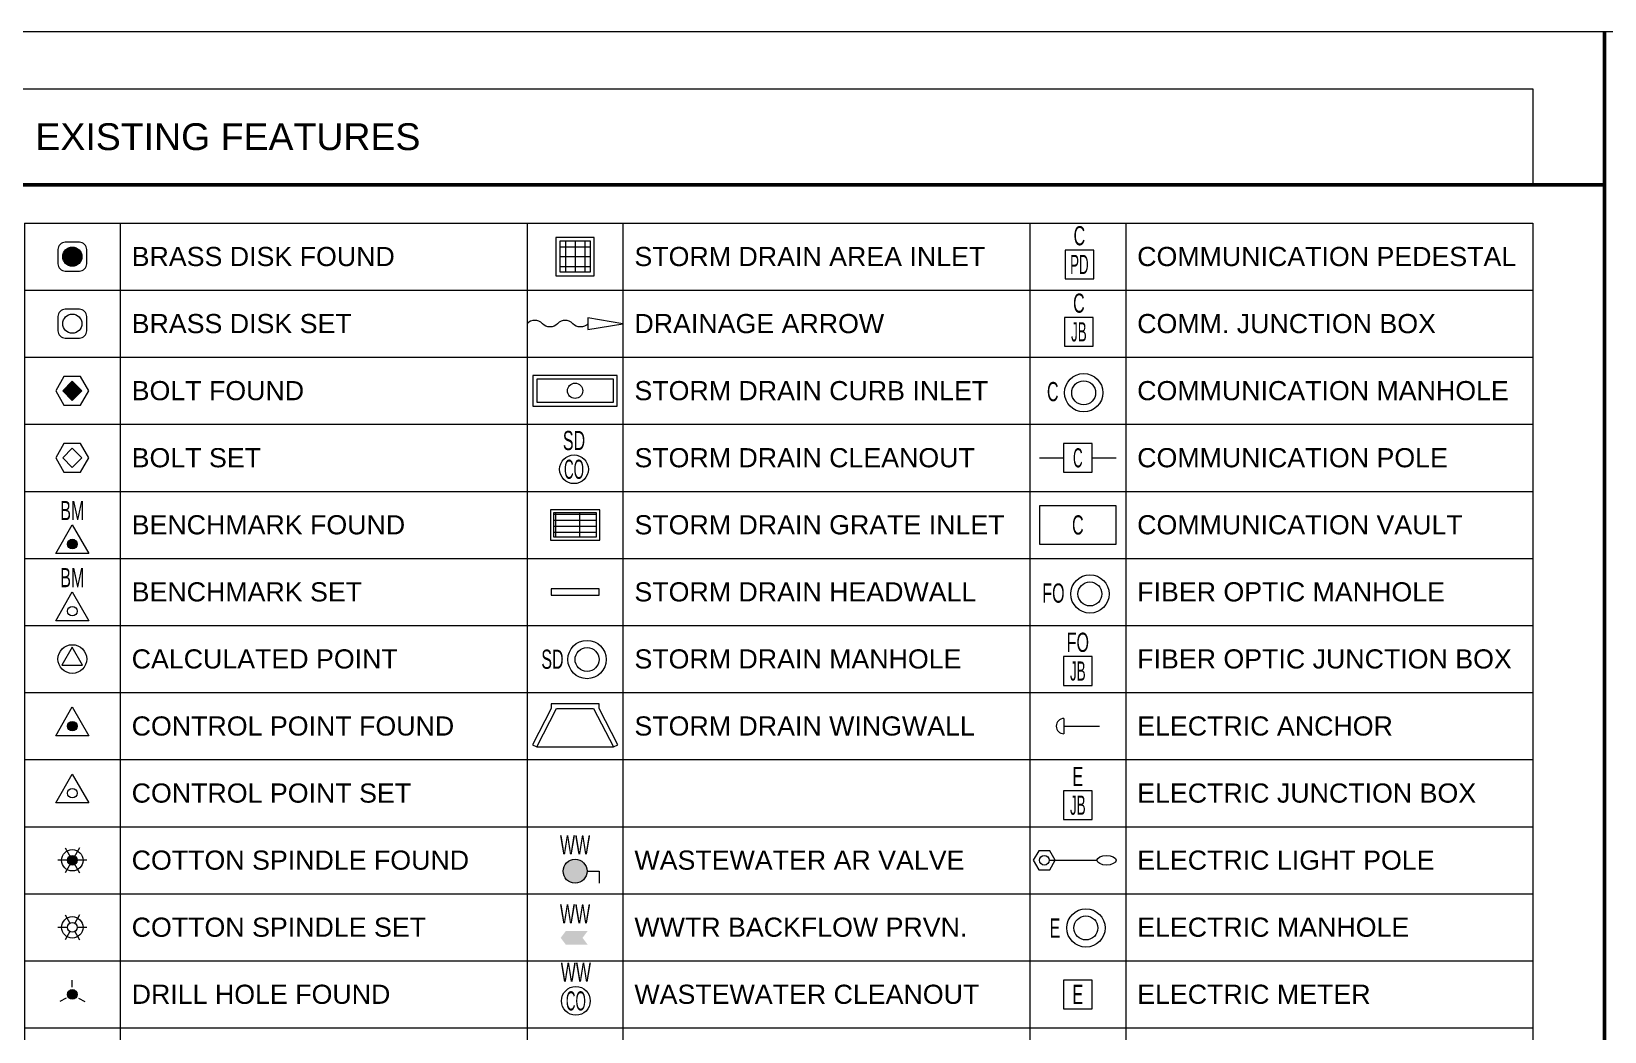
# Model space of a CAD drawing. Extents: x 2.2 to 31, y 0.8 to 21.8.
# Drawn here: x 8.39 to 16.6, y 16.58 to 21.8 of the extents above; entities that cross this region are included whole.
import ezdxf
from ezdxf.enums import TextEntityAlignment as Align

# ---------------------------------------------------------------- set-up
doc = ezdxf.new("R2010")
doc.units = 0
doc.header["$MEASUREMENT"] = 0
doc.layers.get('0').update_dxf_attribs({"lineweight": 20, "true_color": 0xfaaafa})
doc.layers.get('Defpoints').update_dxf_attribs({"color": 111, "lineweight": 20})
for name, color, linetype, lineweight in [('G-ANNO-TABL', 130, 'Continuous', 40), ('G-ANNO-TTBL', 130, 'Continuous', 50), ('V-COMM-SYMB', 43, 'Continuous', 20), ('V-CTRL-SYMB', 203, 'Continuous', 20), ('V-CTRL-SYMB-BMRK', 203, 'Continuous', 20), ('V-CTRL-SYMB-CPNT', 203, 'Continuous', 20), ('V-DRAN-SYMB', 113, 'Continuous', 20), ('V-ELEC-SYMB', 23, 'Continuous', 20), ('V-FIBR-SYMB', 43, 'Continuous', 20), ('V-PROP-SYMB', 43, 'Continuous', 20), ('V-STRM-SYMB', 213, 'Continuous', 20), ('V-WWTR-SYMB', 73, 'Continuous', 20)]:
    doc.layers.add(name, color=color, linetype=linetype, lineweight=lineweight)
doc.layers.add('G-NPLT', color=252, linetype='Continuous', lineweight=20, plot=False)
doc.styles.add('COA', font='arial.ttf')
doc.styles.add('COA_Existing', font='arial.ttf', dxfattribs={"height": 2})

# ---------------------------------------------------------------- blocks, each defined once
blk = doc.blocks.new('*T182')
at = {"layer": 'Defpoints', "color": 8, "linetype": 'ByBlock', "lineweight": 0, "transparency": 16777216}
for p, q in [((0, 0), (7.875, 0)), ((0, 0), (0, -19.9884)), ((0.5, 0), (0.5, -19.9884)), ((2.625, 0), (2.625, -19.9884)), ((3.125, 0), (3.125, -19.9884)), ((5.25, 0), (5.25, -19.9884)), ((5.75, 0), (5.75, -19.9884)), ((7.875, 0), (7.875, -19.9884)), ((0, -0.35), (7.875, -0.35)), ((0, -0.7), (7.875, -0.7)), ((0, -1.05), (7.875, -1.05)), ((0, -1.4), (7.875, -1.4)), ((0, -1.75), (7.875, -1.75)), ((0, -2.1), (7.875, -2.1)), ((0, -2.45), (7.875, -2.45)), ((0, -2.8), (7.875, -2.8)), ((0, -3.15), (7.875, -3.15)), ((0, -3.5), (7.875, -3.5)), ((0, -3.85), (7.875, -3.85)), ((0, -4.2), (7.875, -4.2)), ((0, -4.55), (7.875, -4.55)), ((0, -4.9), (7.875, -4.9)), ((0, -5.25), (7.875, -5.25)), ((0, -5.6), (7.875, -5.6)), ((0, -5.9884), (7.875, -5.9884)), ((0, -6.3384), (7.875, -6.3384)), ((0, -6.6884), (7.875, -6.6884)), ((0, -7.0384), (7.875, -7.0384)), ((0, -7.3884), (7.875, -7.3884)), ((0, -7.7384), (7.875, -7.7384)), ((0, -8.0884), (7.875, -8.0884)), ((0, -8.4384), (7.875, -8.4384)), ((0, -8.7884), (7.875, -8.7884)), ((0, -9.1384), (7.875, -9.1384)), ((0, -9.4884), (7.875, -9.4884)), ((0, -9.8384), (7.875, -9.8384)), ((0, -10.1884), (7.875, -10.1884)), ((0, -10.5384), (7.875, -10.5384)), ((0, -10.8884), (7.875, -10.8884)), ((0, -11.2384), (7.875, -11.2384)), ((0, -11.5884), (7.875, -11.5884)), ((0, -11.9384), (7.875, -11.9384)), ((0, -12.2884), (7.875, -12.2884)), ((0, -12.6384), (7.875, -12.6384)), ((0, -12.9884), (7.875, -12.9884)), ((0, -13.3384), (7.875, -13.3384)), ((0, -13.6884), (7.875, -13.6884)), ((0, -14.0384), (7.875, -14.0384)), ((0, -14.3884), (7.875, -14.3884)), ((0, -14.7384), (7.875, -14.7384)), ((0, -15.0884), (7.875, -15.0884)), ((0, -15.4384), (7.875, -15.4384)), ((0, -15.7884), (7.875, -15.7884)), ((0, -16.1384), (7.875, -16.1384)), ((0, -16.4884), (7.875, -16.4884)), ((0, -16.8384), (7.875, -16.8384)), ((0, -17.1884), (7.875, -17.1884)), ((0, -17.5384), (7.875, -17.5384)), ((0, -17.8884), (7.875, -17.8884)), ((0, -18.2384), (7.875, -18.2384)), ((0, -18.5884), (7.875, -18.5884)), ((0, -18.9384), (7.875, -18.9384)), ((0, -19.2884), (7.875, -19.2884)), ((0, -19.6384), (7.875, -19.6384)), ((0, -19.9884), (7.875, -19.9884))]:
    blk.add_line(p, q, dxfattribs=at)
at = {"layer": 'G-ANNO-TABL', "color": 0, "transparency": 16777216, "char_height": 0.1, "width": 2.005, "attachment_point": 4, "style": 'COA'}
for s, insert in [('BRASS DISK FOUND', (0.56, -0.175)), ('STORM DRAIN AREA INLET', (3.185, -0.175)), ('COMMUNICATION PEDESTAL', (5.81, -0.175)), ('BRASS DISK SET', (0.56, -0.525)), ('DRAINAGE ARROW', (3.185, -0.525)), ('COMM. JUNCTION BOX', (5.81, -0.525)), ('BOLT FOUND', (0.56, -0.875)), ('STORM DRAIN CURB INLET', (3.185, -0.875)), ('COMMUNICATION MANHOLE', (5.81, -0.875)), ('BOLT SET', (0.56, -1.225)), ('STORM DRAIN CLEANOUT', (3.185, -1.225)), ('COMMUNICATION POLE', (5.81, -1.225)), ('BENCHMARK FOUND', (0.56, -1.575)), ('STORM DRAIN GRATE INLET', (3.185, -1.575)), ('COMMUNICATION VAULT', (5.81, -1.575)), ('BENCHMARK SET', (0.56, -1.925)), ('STORM DRAIN HEADWALL', (3.185, -1.925)), ('FIBER OPTIC MANHOLE', (5.81, -1.925)), ('CALCULATED POINT', (0.56, -2.275)), ('STORM DRAIN MANHOLE', (3.185, -2.275)), ('FIBER OPTIC JUNCTION BOX', (5.81, -2.275)), ('CONTROL POINT FOUND', (0.56, -2.625)), ('STORM DRAIN WINGWALL', (3.185, -2.625)), ('ELECTRIC ANCHOR', (5.81, -2.625)), ('CONTROL POINT SET', (0.56, -2.975)), ('ELECTRIC JUNCTION BOX', (5.81, -2.975)), ('COTTON SPINDLE FOUND', (0.56, -3.325)), ('WASTEWATER AR VALVE', (3.185, -3.325)), ('ELECTRIC LIGHT POLE', (5.81, -3.325)), ('COTTON SPINDLE SET', (0.56, -3.675)), ('WWTR BACKFLOW PRVN.', (3.185, -3.675)), ('ELECTRIC MANHOLE', (5.81, -3.675)), ('DRILL HOLE FOUND', (0.56, -4.025)), ('WASTEWATER CLEANOUT', (3.185, -4.025)), ('ELECTRIC METER', (5.81, -4.025)), ('DRILL HOLE SET', (0.56, -4.375)), ('WASTEWATER FLOW METER', (3.185, -4.375)), ('ELECTRIC POLE', (5.81, -4.375)), ('HUB & TACK FOUND', (0.56, -4.725)), ('WWTR LIFT STATION', (3.185, -4.725)), ('ELECTRIC PULL BOX', (5.81, -4.725)), ('HUB & TACK SET', (0.56, -5.075)), ('WASTEWATER MANHOLE', (3.185, -5.075)), ('ELECTRIC VAULT', (5.81, -5.075)), ('IRON PIPE FOUND', (0.56, -5.425)), ('WASTEWATER METER', (3.185, -5.425)), ('ELECTRIC TOWER', (5.81, -5.425)), ('IRON PIPE SET', (0.56, -5.7942)), ('WWTR SRVC. CONNECTION', (3.185, -5.7942)), ('CHILLED WATER MANHOLE', (5.81, -5.7942)), ('IRON ROD FOUND', (0.56, -6.1634)), ('WASTEWATER VAULT', (3.185, -6.1634)), ('CHILLED WATER VALVE', (5.81, -6.1634)), ('IRON ROD SET', (0.56, -6.5134)), ('WASTEWATER VALVE', (3.185, -6.5134)), ('NATURAL GAS LIGHT', (5.81, -6.5134)), ('MONUMENT FOUND', (0.56, -6.8634)), ('NATURAL GAS MANHOLE', (5.81, -6.8634)), ('MONUMENT SET', (0.56, -7.2134)), ('WATER AF VALVE', (3.185, -7.2134)), ('NATURAL GAS METER', (5.81, -7.2134)), ('MAGNAIL FOUND', (0.56, -7.5634)), ('WATER AR VALVE AUTO', (3.185, -7.5634)), ('NATURAL GAS VALVE', (5.81, -7.5634)), ('MAGNAIL SET', (0.56, -7.9134)), ('WATER AR VALVE COMBO', (3.185, -7.9134)), ('NATURAL GAS VENT', (5.81, -7.9134)), ('PROPERTY PIN FOUND', (0.56, -8.2634)), ('WATER AR VALVE MANUAL', (3.185, -8.2634)), ('IRRG. CONTROL VALVE', (5.81, -8.2634)), ('PROPERTY PIN SET', (0.56, -8.6134)), ('WATER BACKFLOW PREV.', (3.185, -8.6134)), ('SPRINKLER CONTROL VALVE', (5.81, -8.6134)), ('TEMP. BENCHMARK FOUND', (0.56, -8.9634)), ('WATER BOUNDARY VALVE', (3.185, -8.9634)), ('SPRINKLER HEAD', (5.81, -8.9634)), ('TEMP. BENCHMARK SET', (0.56, -9.3134)), ('WATR / WWTR CAP', (3.185, -9.3134)), ('IRRIGATION HOSE BIB', (5.81, -9.3134)), ('CROSS FOUND', (0.56, -9.6634)), ('WATER CHECK VLV. SINGLE', (3.185, -9.6634)), ('RECLAIMED WATER MANH.', (5.81, -9.6634)), ('CROSS SET', (0.56, -10.0134)), ('WATER CHECK VLV. DOUBLE', (3.185, -10.0134)), ('RECLAIMED WATER METER', (5.81, -10.0134)), ('BIKE RACK', (0.56, -10.3634)), ('WATER DRAINAGE VALVE', (3.185, -10.3634)), ('RECLAIMED WATER VALVE', (5.81, -10.3634)), ('BOLLARD', (0.56, -10.7134)), ('WATER DRAINAGE MANHOLE', (3.185, -10.7134)), ('TRAFFIC SIGNAL MANHOLE', (5.81, -10.7134)), ('BENCH', (0.56, -11.0634)), ('WATER FIRE CONNECTION', (3.185, -11.0634)), ('TRAF. SIGNAL CONTROL BOX', (5.81, -11.0634)), ('BUS STOP', (0.56, -11.4134)), ('WATER FIRE HYDRANT', (3.185, -11.4134)), ('TRAFFIC SIGNAL PULL BOX', (5.81, -11.4134)), ('GARBAGE CAN', (0.56, -11.7634)), ('WATER FLOW METER', (3.185, -11.7634)), ('TRAF. SIGNAL / PED SIGNAL', (5.81, -11.7634)), ('GUARDRAIL POST', (0.56, -12.1134)), ('WATER HANDHOLE', (3.185, -12.1134)), ('TRAF. SIGNAL LIGHT & SIGN.', (5.81, -12.1134)), ('MAILBOX', (0.56, -12.4634)), ('WATER HYD. PRS. RLS. VLV.', (3.185, -12.4634)), ('TRAF. SIGNAL SIGN. EXTEND.', (5.81, -12.4634)), ('PARKING METER', (0.56, -12.8134)), ('WATER MANHOLE', (3.185, -12.8134)), ('POST', (0.56, -13.1634)), ('WATR / WWTR MAT. CHANGE', (3.185, -13.1634)), ('SIGN', (0.56, -13.5134)), ('WATER METER', (3.185, -13.5134)), ('MANHOLE UNKNOWN', (0.56, -13.8634)), ('WATER MONITOR WELL', (3.185, -13.8634)), ('TEST PIT', (0.56, -14.2134)), ('WATR / WWTR PLUG', (3.185, -14.2134)), ('BORE HOLE', (0.56, -14.5634)), ('WATR / WWTR PROJ. SEP.', (3.185, -14.5634)), ('RAILROAD SIGNAL', (0.56, -14.9134)), ('WATER PRS. RLS. VALVE', (3.185, -14.9134)), ('SHRUB', (0.56, -15.2634)), ('WATER PRS. SUST. VALVE', (3.185, -15.2634)), ('TREE', (0.56, -15.6134)), ('WATR / WWTR REDUCER', (3.185, -15.6134)), ('WATER SRVC. CONNECTION', (3.185, -15.9634)), ('WATER SHUTOFF VALVE', (3.185, -16.3134)), ('WATER VAULT', (3.185, -16.6634)), ('WATER VALVE', (3.185, -17.0134)), ('WATER VAC. RLS. VALVE', (3.185, -17.3634)), ('WATER WELL', (3.185, -17.7134))]:
    blk.add_mtext(s, dxfattribs=dict(at, insert=insert))
blk = doc.blocks.new('STRM_AINL_E')
at = {"linetype": 'ByBlock', "lineweight": -2}
h = blk.add_hatch(dxfattribs=at)
h.set_pattern_fill('NETS_01', color=0, scale=0.4)
h.set_pattern_definition([(0, (0, 0), (0, 1.27), []), (90, (0, 0), (-1.27, 8e-17), [])])
h.paths.add_polyline_path([(-2, -2), (2, -2), (2, 2), (-2, 2)])
at = {"color": 0, "linetype": 'ByBlock', "lineweight": -2}
for points in [[(-2.5, -2.5), (2.5, -2.5), (2.5, 2.5), (-2.5, 2.5)], [(-2, -2), (2, -2), (2, 2), (-2, 2)]]:
    blk.add_lwpolyline(points, close=True, dxfattribs=at)
blk = doc.blocks.new('*U284')
at = {"color": 0, "linetype": 'ByBlock', "lineweight": -2}
for radius in [2, 1.25]:
    blk.add_circle((0, 0), radius, dxfattribs=at)
at = {"color": 0, "linetype": 'ByBlock', "lineweight": -2, "style": 'COA_Existing', "width": 0.6}
blk.add_text('C', height=2, dxfattribs=at).set_placement((-3.23, -0.88), align=Align.CENTER)
blk = doc.blocks.new('*U260')
at = {"color": 0, "linetype": 'ByBlock', "lineweight": -2, "flags": 128}
blk.add_lwpolyline([(1.5, -1.5), (1.5, 1.5), (-1.5, 1.5), (-1.5, -1.5)], close=True, dxfattribs=at)
at = {"color": 0, "linetype": 'ByBlock', "lineweight": -2, "style": 'COA_Existing'}
for s, width, p in [('C', 0.6, (0, 2)), ('PD', 0.5, (0, -1))]:
    blk.add_text(s, height=2, dxfattribs=dict(at, width=width)).set_placement(p, align=Align.CENTER)
blk = doc.blocks.new('COMM_POLE_E')
at = {"color": 0, "linetype": 'ByBlock', "lineweight": -2}
for points in [[(-4, 0), (-1.5, 0)], [(1.5, 0), (4, 0)]]:
    blk.add_lwpolyline(points, dxfattribs=at)
blk.add_lwpolyline([(1.5, -1.5), (1.5, 1.5), (-1.5, 1.5), (-1.5, -1.5)], close=True, dxfattribs=at)
at = {"color": 0, "linetype": 'ByBlock', "lineweight": -2, "style": 'COA_Existing', "width": 0.5}
blk.add_text('C', height=2, dxfattribs=at).set_placement((0, -1), align=Align.CENTER)
blk = doc.blocks.new('COMM_VALT_E')
at = {"color": 0, "linetype": 'ByBlock', "lineweight": -2}
blk.add_lwpolyline([(-4, -2), (4, -2), (4, 2), (-4, 2)], close=True, dxfattribs=at)
at = {"color": 0, "linetype": 'ByBlock', "lineweight": -2, "style": 'COA_Existing', "width": 0.6}
blk.add_text('C', height=2, dxfattribs=at).set_placement((0, 0), align=Align.MIDDLE_CENTER)
blk = doc.blocks.new('*U285')
at = {"color": 0, "linetype": 'ByBlock', "lineweight": -2}
for radius in [2, 1.25]:
    blk.add_circle((0, 0), radius, dxfattribs=at)
at = {"color": 0, "linetype": 'ByBlock', "lineweight": -2, "style": 'COA_Existing', "width": 0.6}
blk.add_text('FO', height=2, dxfattribs=at).set_placement((-3.81, -0.91), align=Align.CENTER)
blk = doc.blocks.new('*U319')
at = {"color": 0, "linetype": 'ByBlock', "lineweight": -2, "flags": 128}
blk.add_lwpolyline([(1.5, -1.5), (1.5, 1.5), (-1.5, 1.5), (-1.5, -1.5)], close=True, dxfattribs=at)
at = {"color": 0, "linetype": 'ByBlock', "lineweight": -2, "style": 'COA_Existing'}
for s, width, p in [('FO', 0.6, (0, 2)), ('JB', 0.5, (0, -1))]:
    blk.add_text(s, height=2, dxfattribs=dict(at, width=width)).set_placement(p, align=Align.CENTER)
blk = doc.blocks.new('ELEC_DGUY_E')
at = {"color": 0, "linetype": 'ByBlock', "lineweight": -2}
for points in [[(0.8, 0.8), (0.8, -0.8)], [(0.8, 0), (4.5, 0)]]:
    blk.add_lwpolyline(points, dxfattribs=at)
blk.add_arc((0.8, 0), 0.8, 90, 270, dxfattribs=at)
blk = doc.blocks.new('ELEC_JBOX_E')
at = {"color": 0, "linetype": 'ByBlock', "lineweight": -2, "flags": 128}
blk.add_lwpolyline([(1.5, -1.5), (1.5, 1.5), (-1.5, 1.5), (-1.5, -1.5)], close=True, dxfattribs=at)
at = {"color": 0, "linetype": 'ByBlock', "lineweight": -2, "style": 'COA_Existing'}
for s, width, p in [('E', 0.6, (0, 2)), ('JB', 0.5, (0, -1))]:
    blk.add_text(s, height=2, dxfattribs=dict(at, width=width)).set_placement(p, align=Align.CENTER)
blk = doc.blocks.new('ELEC_LGHT_E')
at = {"color": 0, "linetype": 'ByBlock', "lineweight": -2, "flags": 128}
blk.add_lwpolyline([(0.58, -1), (1.15, 0), (0.58, 1), (-0.58, 1), (-1.15, 0), (-0.58, -1)], close=True, dxfattribs=at)
at = {"color": 0, "linetype": 'ByBlock', "lineweight": -2}
blk.add_lwpolyline([(0.5, 0), (5.5, 0)], dxfattribs=at)
blk.add_circle((0, 0), 0.5, dxfattribs=at)
blk.add_ellipse((6.5, 0), major_axis=(-1, 0), ratio=0.5, dxfattribs=at)
blk = doc.blocks.new('*U286')
at = {"color": 0, "linetype": 'ByBlock', "lineweight": -2}
for radius in [2, 1.25]:
    blk.add_circle((0, 0), radius, dxfattribs=at)
at = {"color": 0, "linetype": 'ByBlock', "lineweight": -2, "style": 'COA_Existing', "width": 0.6}
blk.add_text('E', height=2, dxfattribs=at).set_placement((-3.24, -1.01), align=Align.CENTER)
blk = doc.blocks.new('ELEC_METR_E')
at = {"color": 0, "linetype": 'ByBlock', "lineweight": -2}
blk.add_lwpolyline([(-1.5, -1.5), (1.5, -1.5), (1.5, 1.5), (-1.5, 1.5)], close=True, dxfattribs=at)
at = {"color": 0, "linetype": 'ByBlock', "lineweight": -2, "style": 'COA_Existing', "width": 0.6}
blk.add_text('E', height=2, dxfattribs=at).set_placement((0, 0), align=Align.MIDDLE_CENTER)
blk = doc.blocks.new('STRM_ARRW_E')
at = {"color": 0, "linetype": 'ByBlock', "lineweight": -2, "flags": 128}
blk.add_lwpolyline([(1.35, 0, -0.432514), (-0.24, 0, 0.432452), (-1.83, 0, -0.432453), (-3.41, 0, 0.432453), (-5, 0)], format="xyb", dxfattribs=at)
blk.add_lwpolyline([(5, 0), (1.35, 0.61), (1.35, -0.61)], close=True, dxfattribs=at)
blk = doc.blocks.new('STRM_CINL_E')
at = {"color": 0, "linetype": 'ByBlock', "lineweight": -2}
for points in [[(-5.5, -2), (5.5, -2), (5.5, 2), (-5.5, 2)], [(-5, -1.5), (5, -1.5), (5, 1.5), (-5, 1.5)]]:
    blk.add_lwpolyline(points, close=True, dxfattribs=at)
blk.add_circle((0, 0), 1, dxfattribs=at)
blk = doc.blocks.new('*U274')
at = {"color": 0, "linetype": 'ByBlock', "lineweight": -2}
blk.add_circle((0, 0), 1.5, dxfattribs=at)
at = {"color": 0, "linetype": 'ByBlock', "lineweight": -2, "style": 'COA_Existing'}
for s, width, p in [('SD', 0.6, (0, 2)), ('CO', 0.5, (0, -1))]:
    blk.add_text(s, height=2, dxfattribs=dict(at, width=width)).set_placement(p, align=Align.CENTER)
blk = doc.blocks.new('STRM_GINL_E')
at = {"linetype": 'ByBlock', "lineweight": -2}
h = blk.add_hatch(dxfattribs=at)
h.set_pattern_fill('PATT_03', color=0, scale=0.25)
h.set_pattern_definition([(0, (0, 0), (0, 0.625), []), (90, (0, 0), (-2.5, 2e-16), [])])
h.paths.add_polyline_path([(-2.25, -1.25), (2.25, -1.25), (2.25, 1.25), (-2.25, 1.25)])
at = {"color": 0, "linetype": 'ByBlock', "lineweight": -2}
for points in [[(-2.58, -1.58), (2.58, -1.58), (2.58, 1.58), (-2.58, 1.58)], [(-2.25, -1.25), (2.25, -1.25), (2.25, 1.25), (-2.25, 1.25)]]:
    blk.add_lwpolyline(points, close=True, dxfattribs=at)
blk = doc.blocks.new('STRM_HEAD_E')
at = {"color": 0, "linetype": 'ByBlock', "lineweight": -2}
blk.add_lwpolyline([(-2.5, -0.333), (2.5, -0.333), (2.5, 0.333), (-2.5, 0.333)], close=True, dxfattribs=at)
blk = doc.blocks.new('*U269')
at = {"color": 0, "linetype": 'ByBlock', "lineweight": -2}
for radius in [2, 1.25]:
    blk.add_circle((0, 0), radius, dxfattribs=at)
at = {"color": 0, "linetype": 'ByBlock', "lineweight": -2, "style": 'COA_Existing', "width": 0.6}
blk.add_text('SD', height=2, dxfattribs=at).set_placement((-3.61, -0.97), align=Align.CENTER)
blk = doc.blocks.new('STRM_WNGW_E')
at = {"color": 0, "linetype": 'ByBlock', "lineweight": -2, "flags": 128}
blk.add_lwpolyline([(4.45, -4.27), (2.5, -0.5), (2.5, 0), (-2.5, 0), (-2.5, -0.5), (-4.44, -4.27), (-4, -4.5), (-1.94, -0.5), (1.94, -0.5), (4, -4.5)], close=True, dxfattribs=at)
blk.add_lwpolyline([(-4, -4.5), (4, -4.5)], dxfattribs=at)
blk = doc.blocks.new('*U189')
at = {"color": 0, "linetype": 'ByBlock', "lineweight": -2}
blk.add_circle((0, 0), 1.5, dxfattribs=at)
at = {"color": 0, "linetype": 'ByBlock', "lineweight": -2, "style": 'COA_Existing'}
for s, width, p in [('WW', 0.6, (0, 2)), ('CO', 0.5, (0, -1))]:
    blk.add_text(s, height=2, dxfattribs=dict(at, width=width)).set_placement(p, align=Align.CENTER)
blk = doc.blocks.new('SURV_BDF')
at = {"linetype": 'ByBlock', "lineweight": -2}
h = blk.add_hatch(color=0, dxfattribs=at)
h.dxf.hatch_style = 1
edge = h.paths.add_edge_path()
edge.add_arc((0, 0), 1, 0, 360)
at = {"color": 0, "linetype": 'ByBlock', "lineweight": -2}
blk.add_lwpolyline([(-0.75, -1.5), (0.75, -1.5, 0.414214), (1.5, -0.75), (1.5, 0.75, 0.414214), (0.75, 1.5), (-0.75, 1.5, 0.414214), (-1.5, 0.75), (-1.5, -0.75, 0.414214)], format="xyb", close=True, dxfattribs=at)
blk.add_circle((0, 0), 1, dxfattribs=at)
blk = doc.blocks.new('SURV_BDS')
at = {"color": 0, "linetype": 'ByBlock', "lineweight": -2}
blk.add_lwpolyline([(-0.75, -1.5), (0.75, -1.5, 0.414214), (1.5, -0.75), (1.5, 0.75, 0.414214), (0.75, 1.5), (-0.75, 1.5, 0.414214), (-1.5, 0.75), (-1.5, -0.75, 0.414214)], format="xyb", close=True, dxfattribs=at)
blk.add_circle((0, 0), 1, dxfattribs=at)
blk = doc.blocks.new('SURV_BF')
at = {"linetype": 'ByBlock', "lineweight": -2}
h = blk.add_hatch(color=0, dxfattribs=at)
h.dxf.hatch_style = 1
h.paths.add_polyline_path([(0, -1), (1, 0), (0, 1), (-1, 0)])
at = {"color": 0, "linetype": 'ByBlock', "lineweight": -2}
blk.add_lwpolyline([(0.87, -1.5), (1.73, 0), (0.87, 1.5), (-0.87, 1.5), (-1.73, 0), (-0.87, -1.5)], close=True, dxfattribs=at)
at = {"color": 0, "linetype": 'ByBlock', "lineweight": -2, "flags": 128}
blk.add_lwpolyline([(0, -1), (1, 0), (0, 1), (-1, 0)], close=True, dxfattribs=at)
blk = doc.blocks.new('SURV_BS')
at = {"color": 0, "linetype": 'ByBlock', "lineweight": -2}
blk.add_lwpolyline([(0.87, -1.5), (1.73, 0), (0.87, 1.5), (-0.87, 1.5), (-1.73, 0), (-0.87, -1.5)], close=True, dxfattribs=at)
at = {"color": 0, "linetype": 'ByBlock', "lineweight": -2, "flags": 128}
blk.add_lwpolyline([(0, -1), (1, 0), (0, 1), (-1, 0)], close=True, dxfattribs=at)
blk = doc.blocks.new('SURV_BMF')
at = {"linetype": 'ByBlock', "lineweight": -2}
h = blk.add_hatch(color=0, dxfattribs=at)
h.dxf.hatch_style = 1
edge = h.paths.add_edge_path()
edge.add_arc((0, 0), 0.5, 0, 360)
at = {"color": 0, "linetype": 'ByBlock', "lineweight": -2}
blk.add_lwpolyline([(-1.73, -1), (0, 2), (1.73, -1), (-1.73, -1)], dxfattribs=at)
blk.add_circle((0, 0), 0.5, dxfattribs=at)
at = {"color": 0, "linetype": 'ByBlock', "lineweight": -2, "style": 'COA_Existing', "width": 0.6}
blk.add_text('BM', height=2, dxfattribs=at).set_placement((0, 2.5), align=Align.CENTER)
blk = doc.blocks.new('SURV_BMS')
at = {"color": 0, "linetype": 'ByBlock', "lineweight": -2}
blk.add_lwpolyline([(-1.73, -1), (0, 2), (1.73, -1), (-1.73, -1)], dxfattribs=at)
blk.add_circle((0, 0), 0.5, dxfattribs=at)
at = {"color": 0, "linetype": 'ByBlock', "lineweight": -2, "style": 'COA_Existing', "width": 0.6}
blk.add_text('BM', height=2, dxfattribs=at).set_placement((0, 2.5), align=Align.CENTER)
blk = doc.blocks.new('SURV_CP')
at = {"color": 0, "linetype": 'ByBlock', "lineweight": -2}
blk.add_lwpolyline([(0, 1.25), (-1.08, -0.63), (1.08, -0.63)], close=True, dxfattribs=at)
blk.add_circle((0, 0), 1.5, dxfattribs=at)
blk = doc.blocks.new('SURV_CPF')
at = {"linetype": 'ByBlock', "lineweight": -2}
h = blk.add_hatch(color=0, dxfattribs=at)
h.dxf.hatch_style = 1
edge = h.paths.add_edge_path()
edge.add_arc((0, 0), 0.5, 0, 360)
at = {"color": 0, "linetype": 'ByBlock', "lineweight": -2}
blk.add_lwpolyline([(-1.73, -1), (0, 2), (1.73, -1)], close=True, dxfattribs=at)
blk.add_circle((0, 0), 0.5, dxfattribs=at)
blk = doc.blocks.new('SURV_CPS')
at = {"color": 0, "linetype": 'ByBlock', "lineweight": -2}
blk.add_lwpolyline([(-1.73, -1), (0, 2), (1.73, -1)], close=True, dxfattribs=at)
blk.add_circle((0, 0), 0.5, dxfattribs=at)
blk = doc.blocks.new('SURV_CSF')
at = {"linetype": 'ByBlock', "lineweight": -2}
h = blk.add_hatch(color=0, dxfattribs=at)
edge = h.paths.add_edge_path()
edge.add_arc((0, 0), 0.5, 0, 360)
at = {"color": 0, "linetype": 'ByBlock', "lineweight": -2}
for points in [[(0.75, 1.3), (-0.75, -1.3)], [(-0.75, 1.3), (0.75, -1.3)], [(1.5, 0), (-1.5, 0)]]:
    blk.add_lwpolyline(points, dxfattribs=at)
for radius in [1.12, 0.5]:
    blk.add_circle((0, 0), radius, dxfattribs=at)
blk = doc.blocks.new('SURV_CSS')
at = {"color": 0, "linetype": 'ByBlock', "lineweight": -2}
for points in [[(-0.75, 1.3), (-0.25, 0.43)], [(0.75, 1.3), (0.25, 0.43)], [(-0.5, 0), (-1.5, 0)], [(-0.25, -0.43), (-0.75, -1.3)], [(0.25, -0.43), (0.75, -1.3)], [(1.5, 0), (0.5, 0)]]:
    blk.add_lwpolyline(points, dxfattribs=at)
for radius in [1.12, 0.5]:
    blk.add_circle((0, 0), radius, dxfattribs=at)
blk = doc.blocks.new('SURV_DHF')
at = {"linetype": 'ByBlock', "lineweight": -2}
h = blk.add_hatch(color=0, dxfattribs=at)
h.dxf.hatch_style = 1
edge = h.paths.add_edge_path()
edge.add_arc((0, 0), 0.5, 0, 360)
at = {"color": 0, "linetype": 'ByBlock', "lineweight": -2}
for points in [[(0, 0.75), (0, 1.5)], [(-0.65, -0.38), (-1.3, -0.75)], [(0.65, -0.38), (1.3, -0.75)]]:
    blk.add_lwpolyline(points, dxfattribs=at)
blk.add_circle((0, 0), 0.5, dxfattribs=at)
blk = doc.blocks.new('*U261')
at = {"color": 0, "linetype": 'ByBlock', "lineweight": -2, "flags": 128}
blk.add_lwpolyline([(1.5, -1.5), (1.5, 1.5), (-1.5, 1.5), (-1.5, -1.5)], close=True, dxfattribs=at)
at = {"color": 0, "linetype": 'ByBlock', "lineweight": -2, "style": 'COA_Existing'}
for s, width, p in [('C', 0.6, (0, 2)), ('JB', 0.5, (0, -1))]:
    blk.add_text(s, height=2, dxfattribs=dict(at, width=width)).set_placement(p, align=Align.CENTER)
blk = doc.blocks.new('*U213')
at = {"linetype": 'ByBlock', "lineweight": -2}
h = blk.add_hatch(color=0, dxfattribs=at)
h.dxf.hatch_style = 1
h.paths.add_polyline_path([(1.25, 0, 1), (-1.25, 0, 1)])
at = {"color": 0, "linetype": 'ByBlock', "lineweight": -2, "flags": 128}
blk.add_lwpolyline([(1.25, 0), (2.5, 0), (2.5, -1.25)], dxfattribs=at)
blk.add_lwpolyline([(1.25, 0), (2.5, 0), (2.5, -1.25)], dxfattribs=at)
at = {"color": 0, "linetype": 'ByBlock', "lineweight": -2}
blk.add_circle((0, 0), 1.25, dxfattribs=at)
at = {"color": 0, "linetype": 'ByBlock', "lineweight": -2, "style": 'COA_Existing', "width": 0.6}
blk.add_text('WW', height=2, dxfattribs=at).set_placement((0, 1.75), align=Align.CENTER)
blk = doc.blocks.new('*U215')
at = {"linetype": 'ByBlock', "lineweight": -2}
h = blk.add_hatch(color=0, dxfattribs=at)
h.dxf.hatch_style = 1
h.paths.add_polyline_path([(1.32, 0.72), (-0.96, 0.72), (-1.5, 0), (-0.96, -0.72), (1.32, -0.72), (0.78, 0)])
at = {"color": 0, "linetype": 'ByBlock', "lineweight": -2, "style": 'COA_Existing', "width": 0.6}
blk.add_text('WW', height=2, dxfattribs=at).set_placement((0, 1.5), align=Align.CENTER)

msp = doc.modelspace()

# ---------------------------------------------------------------- linework, layer by layer
at = {"layer": 'G-ANNO-TTBL'}
for points in [[(16.5999, 21.8), (16.5999, 0.8)], [(2.2249, 21), (16.5999, 21)]]:
    msp.add_lwpolyline(points, dxfattribs=at)
at = {"layer": 'G-NPLT'}
for points in [[(2.2249, 21.8), (30.9749, 21.8), (30.9749, 0.8), (2.2249, 0.8)], [(2.5999, 21.5), (16.2249, 21.5), (16.2249, 21), (2.5999, 21)]]:
    msp.add_lwpolyline(points, close=True, dxfattribs=at)

# ---------------------------------------------------------------- block references
msp.add_blockref('*T182', (8.3499, 20.8))
at = {"layer": 'V-COMM-SYMB', "xscale": 0.05, "yscale": 0.05, "zscale": 0.05}
for name, p in [('*U260', (13.858, 20.5842)), ('*U261', (13.8554, 20.2324)), ('*U284', (13.8805, 19.9147)), ('COMM_POLE_E', (13.8499, 19.575)), ('COMM_VALT_E', (13.8499, 19.225))]:
    msp.add_blockref(name, p, dxfattribs=at)
at = {"layer": 'V-CTRL-SYMB', "xscale": 0.05, "yscale": 0.05, "zscale": 0.05}
for name, p in [('SURV_BF', (8.5999, 19.925)), ('SURV_BS', (8.5999, 19.575)), ('SURV_CP', (8.5999, 18.525)), ('SURV_CSF', (8.5999, 17.475)), ('SURV_CSS', (8.5999, 17.125)), ('SURV_DHF', (8.5999, 16.775))]:
    msp.add_blockref(name, p, dxfattribs=at)
at = {"layer": 'V-CTRL-SYMB-BMRK', "xscale": 0.05, "yscale": 0.05, "zscale": 0.05}
for name, p in [('SURV_BMF', (8.5999, 19.125)), ('SURV_BMS', (8.5999, 18.775))]:
    msp.add_blockref(name, p, dxfattribs=at)
at = {"layer": 'V-CTRL-SYMB-CPNT', "xscale": 0.05, "yscale": 0.05, "zscale": 0.05}
for name, p in [('SURV_CPF', (8.5999, 18.175)), ('SURV_CPS', (8.5999, 17.825))]:
    msp.add_blockref(name, p, dxfattribs=at)
at = {"layer": 'V-DRAN-SYMB', "xscale": 0.05, "yscale": 0.05, "zscale": 0.05}
msp.add_blockref('STRM_ARRW_E', (11.2249, 20.275), dxfattribs=at)
at = {"layer": 'V-ELEC-SYMB', "xscale": 0.05, "yscale": 0.05, "zscale": 0.05}
for name, p in [('ELEC_DGUY_E', (13.7374, 18.175)), ('ELEC_JBOX_E', (13.8499, 17.7625)), ('ELEC_LGHT_E', (13.6749, 17.475)), ('*U286', (13.8921, 17.1218)), ('ELEC_METR_E', (13.8499, 16.775))]:
    msp.add_blockref(name, p, dxfattribs=at)
at = {"layer": 'V-FIBR-SYMB', "xscale": 0.05, "yscale": 0.05, "zscale": 0.05}
for name, p in [('*U285', (13.9131, 18.8648)), ('*U319', (13.8499, 18.4625))]:
    msp.add_blockref(name, p, dxfattribs=at)
at = {"layer": 'V-PROP-SYMB', "xscale": 0.05, "yscale": 0.05, "zscale": 0.05}
for name, p in [('SURV_BDF', (8.5999, 20.625)), ('SURV_BDS', (8.5999, 20.275))]:
    msp.add_blockref(name, p, dxfattribs=at)
at = {"layer": 'V-STRM-SYMB'}
for name, p, xscale, yscale, zscale in [('STRM_AINL_E', (11.2249, 20.625), 0.04, 0.04, 0.04), ('STRM_CINL_E', (11.2249, 19.925), 0.04, 0.04, 0.04), ('*U274', (11.2194, 19.5154), 0.05, 0.05, 0.05), ('STRM_GINL_E', (11.2249, 19.225), 0.05, 0.05, 0.05), ('STRM_HEAD_E', (11.2249, 18.875), 0.05, 0.05, 0.05), ('*U269', (11.2874, 18.5226), 0.05, 0.05, 0.05), ('STRM_WNGW_E', (11.2249, 18.2916), 0.05, 0.05, 0.05)]:
    msp.add_blockref(name, p, dxfattribs=dict(at, xscale=xscale, yscale=yscale, zscale=zscale))
at = {"layer": 'V-WWTR-SYMB', "xscale": 0.05, "yscale": 0.05, "zscale": 0.05}
for name, p in [('*U213', (11.2249, 17.4178)), ('*U215', (11.2249, 17.0702)), ('*U189', (11.2291, 16.7411))]:
    msp.add_blockref(name, p, dxfattribs=at)

# ---------------------------------------------------------------- texts
at = {"layer": 'G-ANNO-TABL', "insert": (9.4124, 21.25), "char_height": 0.14, "attachment_point": 5, "style": 'COA'}
msp.add_mtext_dynamic_manual_height_columns('EXISTING FEATURES', width=3.207175, gutter_width=0.5, heights=[0], dxfattribs=at)

doc.saveas('drawing.dxf')
